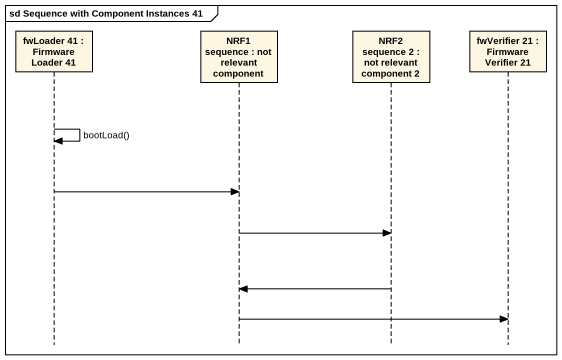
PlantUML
@startuml
mainframe sd Sequence with Component Instances 41
hide footbox
participant "fwLoader 41 : Firmware Loader 41" as fwLoader_41
participant "NRF1 sequence : not relevant component" as NRF1_sequence
participant "NRF2 sequence 2 : not relevant component 2" as NRF2_sequence_2
participant "fwVerifier 21 : Firmware Verifier 21" as fwVerifier_21

fwLoader_41 -> fwLoader_41 : bootLoad()
fwLoader_41 -> NRF1_sequence
NRF1_sequence -> NRF2_sequence_2
NRF2_sequence_2 -> NRF1_sequence
NRF1_sequence -> fwVerifier_21
@enduml
